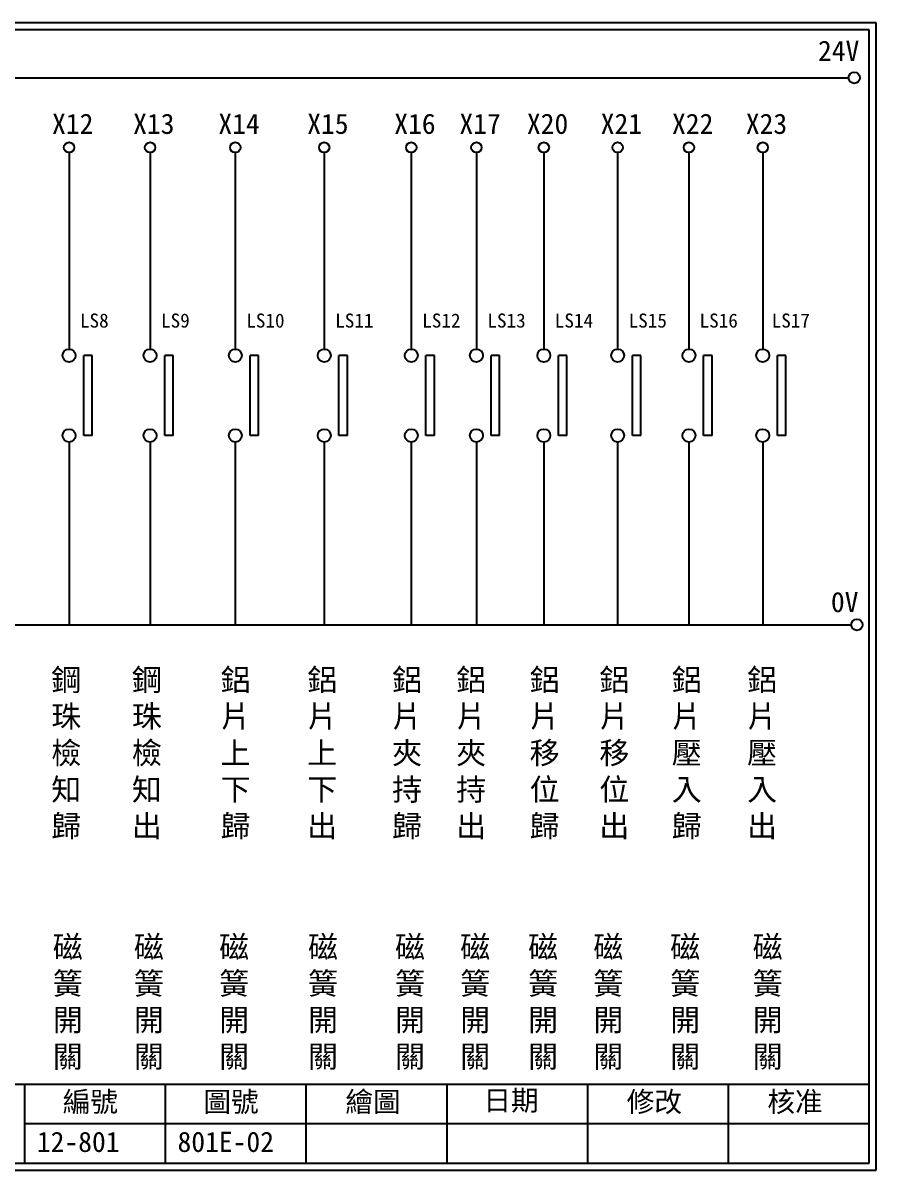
# Model space of a CAD drawing. Extents: x 325 to 612, y 3 to 207.
# Drawn here: x 460.7 to 612.3, y 3 to 207 of the extents above; entities that cross this region are included whole.
import ezdxf

# ---------------------------------------------------------------- set-up
doc = ezdxf.new("R2010")
doc.units = 0
doc.layers.get('0').update_dxf_attribs({"linetype": 'CONTINUOUS'})
doc.layers.add('圖框層', color=7, linetype='CONTINUOUS')
doc.layers.add('標尺寸層', color=3, linetype='CONTINUOUS')
doc.styles.add('CNS', font='romanc.shx', dxfattribs={"bigfont": 'chineset.shx'})
doc.styles.add('STSL', font='KAIU.TTF')

msp = doc.modelspace()

# ---------------------------------------------------------------- linework, layer by layer
for p, q in [((473.01, 147.83), (471.5, 147.83)), ((487.41, 147.83), (485.91, 147.83)), ((502.56, 147.83), (501.06, 147.83)), ((518.36, 147.83), (516.85, 147.83)), ((533.83, 147.83), (532.32, 147.83)), ((545.41, 147.83), (543.9, 147.83)), ((557.39, 147.83), (555.89, 147.83)), ((570.51, 147.83), (569.01, 147.83)), ((583.18, 147.83), (581.67, 147.83)), ((596.3, 147.83), (594.8, 147.83)), ((473.01, 133.6), (471.5, 133.6)), ((487.41, 133.6), (485.91, 133.6)), ((502.56, 133.6), (501.06, 133.6)), ((518.36, 133.6), (516.85, 133.6)), ((533.83, 133.6), (532.32, 133.6)), ((545.41, 133.6), (543.9, 133.6)), ((557.39, 133.6), (555.89, 133.6)), ((570.51, 133.6), (569.01, 133.6)), ((583.18, 133.6), (581.67, 133.6)), ((596.3, 133.6), (594.8, 133.6))]:
    msp.add_line(p, q)
for centre in [(608.44, 197.22), (608.92, 99.96)]:
    msp.add_circle(centre, 1)
at = {"layer": '圖框層', "color": 7}
for p, q in [((612.32, 206.97), (325.32, 206.97)), ((612.32, 3), (612.32, 206.97)), ((611.07, 205.72), (326.57, 205.72)), ((611.07, 4.25), (611.07, 205.72)), ((326.57, 18.25), (611.07, 18.25)), ((461.07, 4.25), (461.07, 18.25)), ((486.07, 4.25), (486.07, 18.25)), ((511.07, 4.25), (511.07, 18.25)), ((536.07, 4.25), (536.07, 18.25)), ((561.07, 4.25), (561.07, 18.25)), ((586.07, 4.25), (586.07, 18.25)), ((461.07, 11.25), (611.07, 11.25)), ((326.57, 4.25), (611.07, 4.25)), ((325.32, 3), (612.32, 3))]:
    msp.add_line(p, q, dxfattribs=at)
at = {"layer": '標尺寸層', "color": 7}
for p, q in [((329.84, 197.22), (607.44, 197.22)), ((468.9, 183.91), (468.9, 148.99)), ((483.3, 183.91), (483.3, 148.99)), ((498.45, 183.91), (498.45, 148.99)), ((514.25, 183.91), (514.25, 148.99)), ((529.72, 183.91), (529.72, 148.99)), ((541.3, 183.91), (541.3, 148.99)), ((553.28, 183.91), (553.28, 148.99)), ((566.4, 183.91), (566.4, 148.99)), ((579.07, 183.91), (579.07, 148.99)), ((592.19, 183.91), (592.19, 148.99)), ((471.5, 133.6), (471.5, 147.83)), ((473.01, 133.6), (473.01, 147.83)), ((485.91, 133.6), (485.91, 147.83)), ((487.41, 133.6), (487.41, 147.83)), ((501.06, 133.6), (501.06, 147.83)), ((502.56, 133.6), (502.56, 147.83)), ((516.85, 133.6), (516.85, 147.83)), ((518.36, 133.6), (518.36, 147.83)), ((532.32, 133.6), (532.32, 147.83)), ((533.83, 133.6), (533.83, 147.83)), ((543.9, 133.6), (543.9, 147.83)), ((545.41, 133.6), (545.41, 147.83)), ((555.89, 133.6), (555.89, 147.83)), ((557.39, 133.6), (557.39, 147.83)), ((569.01, 133.6), (569.01, 147.83)), ((570.51, 133.6), (570.51, 147.83)), ((581.67, 133.6), (581.67, 147.83)), ((583.18, 133.6), (583.18, 147.83)), ((594.8, 133.6), (594.8, 147.83)), ((596.3, 133.6), (596.3, 147.83)), ((468.9, 132.46), (468.9, 99.96)), ((468.9, 132.45), (468.9, 99.96)), ((483.3, 132.46), (483.3, 99.96)), ((483.3, 132.45), (483.3, 99.96)), ((498.45, 132.46), (498.45, 99.96)), ((498.45, 132.45), (498.45, 99.96)), ((514.25, 132.46), (514.25, 99.96)), ((514.25, 132.45), (514.25, 99.96)), ((529.72, 132.46), (529.72, 99.96)), ((529.72, 132.45), (529.72, 99.96)), ((541.3, 132.46), (541.3, 99.96)), ((541.3, 132.45), (541.3, 99.96)), ((553.28, 132.46), (553.28, 99.96)), ((553.28, 132.45), (553.28, 99.96)), ((566.4, 132.46), (566.4, 99.96)), ((566.4, 132.45), (566.4, 99.96)), ((579.07, 132.46), (579.07, 99.96)), ((579.07, 132.45), (579.07, 99.96)), ((592.19, 132.46), (592.19, 99.96)), ((592.19, 132.45), (592.19, 99.96)), ((330.05, 99.96), (607.92, 99.96))]:
    msp.add_line(p, q, dxfattribs=at)
for centre, radius in [((468.9, 184.83), 0.92), ((483.3, 184.83), 0.92), ((498.45, 184.83), 0.92), ((514.25, 184.83), 0.92), ((529.72, 184.83), 0.92), ((541.3, 184.83), 0.92), ((553.28, 184.83), 0.92), ((566.4, 184.83), 0.92), ((579.07, 184.83), 0.92), ((592.19, 184.83), 0.92), ((468.9, 147.83), 1.15), ((483.3, 147.83), 1.15), ((498.45, 147.83), 1.15), ((514.25, 147.83), 1.15), ((529.72, 147.83), 1.15), ((541.3, 147.83), 1.15), ((553.28, 147.83), 1.15), ((566.4, 147.83), 1.15), ((579.07, 147.83), 1.15), ((592.19, 147.83), 1.15), ((468.9, 133.6), 1.15), ((483.3, 133.6), 1.15), ((498.45, 133.6), 1.15), ((514.25, 133.6), 1.15), ((529.72, 133.6), 1.15), ((541.3, 133.6), 1.15), ((553.28, 133.6), 1.15), ((566.4, 133.6), 1.15), ((579.07, 133.6), 1.15), ((592.19, 133.6), 1.15)]:
    msp.add_circle(centre, radius, dxfattribs=at)

# ---------------------------------------------------------------- texts
at = {"layer": '圖框層', "color": 4, "style": 'STSL'}
for s, height, p in [('24V', 3.6, (602, 200.22)), ('X12', 3.6, (465.88, 187.24)), ('X13', 3.6, (480.29, 187.24)), ('X14', 3.6, (495.44, 187.24)), ('X15', 3.6, (511.23, 187.24)), ('X16', 3.6, (526.7, 187.24)), ('X17', 3.6, (538.28, 187.24)), ('X20', 3.6, (550.27, 187.24)), ('X21', 3.6, (563.39, 187.24)), ('X22', 3.6, (576.06, 187.24)), ('X23', 3.6, (589.18, 187.24)), ('LS8', 2.5, (470.84, 152.8)), ('LS9', 2.5, (485.25, 152.8)), ('LS10', 2.5, (500.4, 152.8)), ('LS11', 2.5, (516.2, 152.8)), ('LS12', 2.5, (531.67, 152.8)), ('LS13', 2.5, (543.25, 152.8)), ('LS14', 2.5, (555.23, 152.8)), ('LS15', 2.5, (568.35, 152.8)), ('LS16', 2.5, (580.96, 152.8)), ('LS17', 2.5, (593.77, 152.8)), ('0V', 3.6, (604.3, 102.2)), ('編號', 3.6, (467.78, 13.34)), ('圖號', 3.6, (492.78, 13.34)), ('繪圖', 3.6, (518.01, 13.34)), ('日期', 3.6, (542.54, 13.59)), ('修改', 3.6, (568.01, 13.34)), ('核准', 3.6, (593.01, 13.34)), ('12-801', 3.6, (463.18, 6.22)), ('801E-02', 3.6, (488.18, 6.22))]:
    msp.add_text(s, height=height, dxfattribs=at).set_placement(p)
at = {"layer": '標尺寸層', "color": 7, "char_height": 3.9, "width": 4.9608, "attachment_point": 5, "style": 'CNS'}
for s, insert in [('{\\fDFKai-SB|b0|i0|c136|p65;鋼珠檢知歸}', (468.4, 76.97)), ('{\\fDFKai-SB|b0|i0|c136|p65;鋼珠檢知出}', (482.73, 76.97)), ('{\\fDFKai-SB|b0|i0|c136|p65;鋁片上下歸}', (498.49, 76.97)), ('{\\fDFKai-SB|b0|i0|c136|p65;鋁片上下出}', (513.89, 76.97)), ('{\\fDFKai-SB|b0|i0|c136|p65;鋁片夾持歸}', (528.97, 76.97)), ('{\\fDFKai-SB|b0|i0|c136|p65;鋁片夾持出}', (540.36, 76.97)), ('{\\fDFKai-SB|b0|i0|c136|p65;鋁片移位歸}', (553.42, 76.97)), ('{\\fDFKai-SB|b0|i0|c136|p65;鋁片移位出}', (565.81, 76.97)), ('{\\fDFKai-SB|b0|i0|c136|p65;鋁片壓入歸}', (578.67, 76.97)), ('{\\fDFKai-SB|b0|i0|c136|p65;鋁片壓入出}', (592.06, 76.97)), ('{\\fDFKai-SB|b0|i0|c136|p65;磁簧開關}', (468.68, 32.72)), ('{\\fDFKai-SB|b0|i0|c136|p65;磁簧開關}', (483.09, 32.72)), ('{\\fDFKai-SB|b0|i0|c136|p65;磁簧開關}', (498.24, 32.72)), ('{\\fDFKai-SB|b0|i0|c136|p65;磁簧開關}', (514.03, 32.72)), ('{\\fDFKai-SB|b0|i0|c136|p65;磁簧開關}', (529.5, 32.72)), ('{\\fDFKai-SB|b0|i0|c136|p65;磁簧開關}', (541.08, 32.72)), ('{\\fDFKai-SB|b0|i0|c136|p65;磁簧開關}', (553.15, 32.72)), ('{\\fDFKai-SB|b0|i0|c136|p65;磁簧開關}', (564.73, 32.72)), ('{\\fDFKai-SB|b0|i0|c136|p65;磁簧開關}', (578.4, 32.72)), ('{\\fDFKai-SB|b0|i0|c136|p65;磁簧開關}', (593.06, 32.72))]:
    msp.add_mtext(s, dxfattribs=dict(at, insert=insert))

doc.saveas('drawing.dxf')
